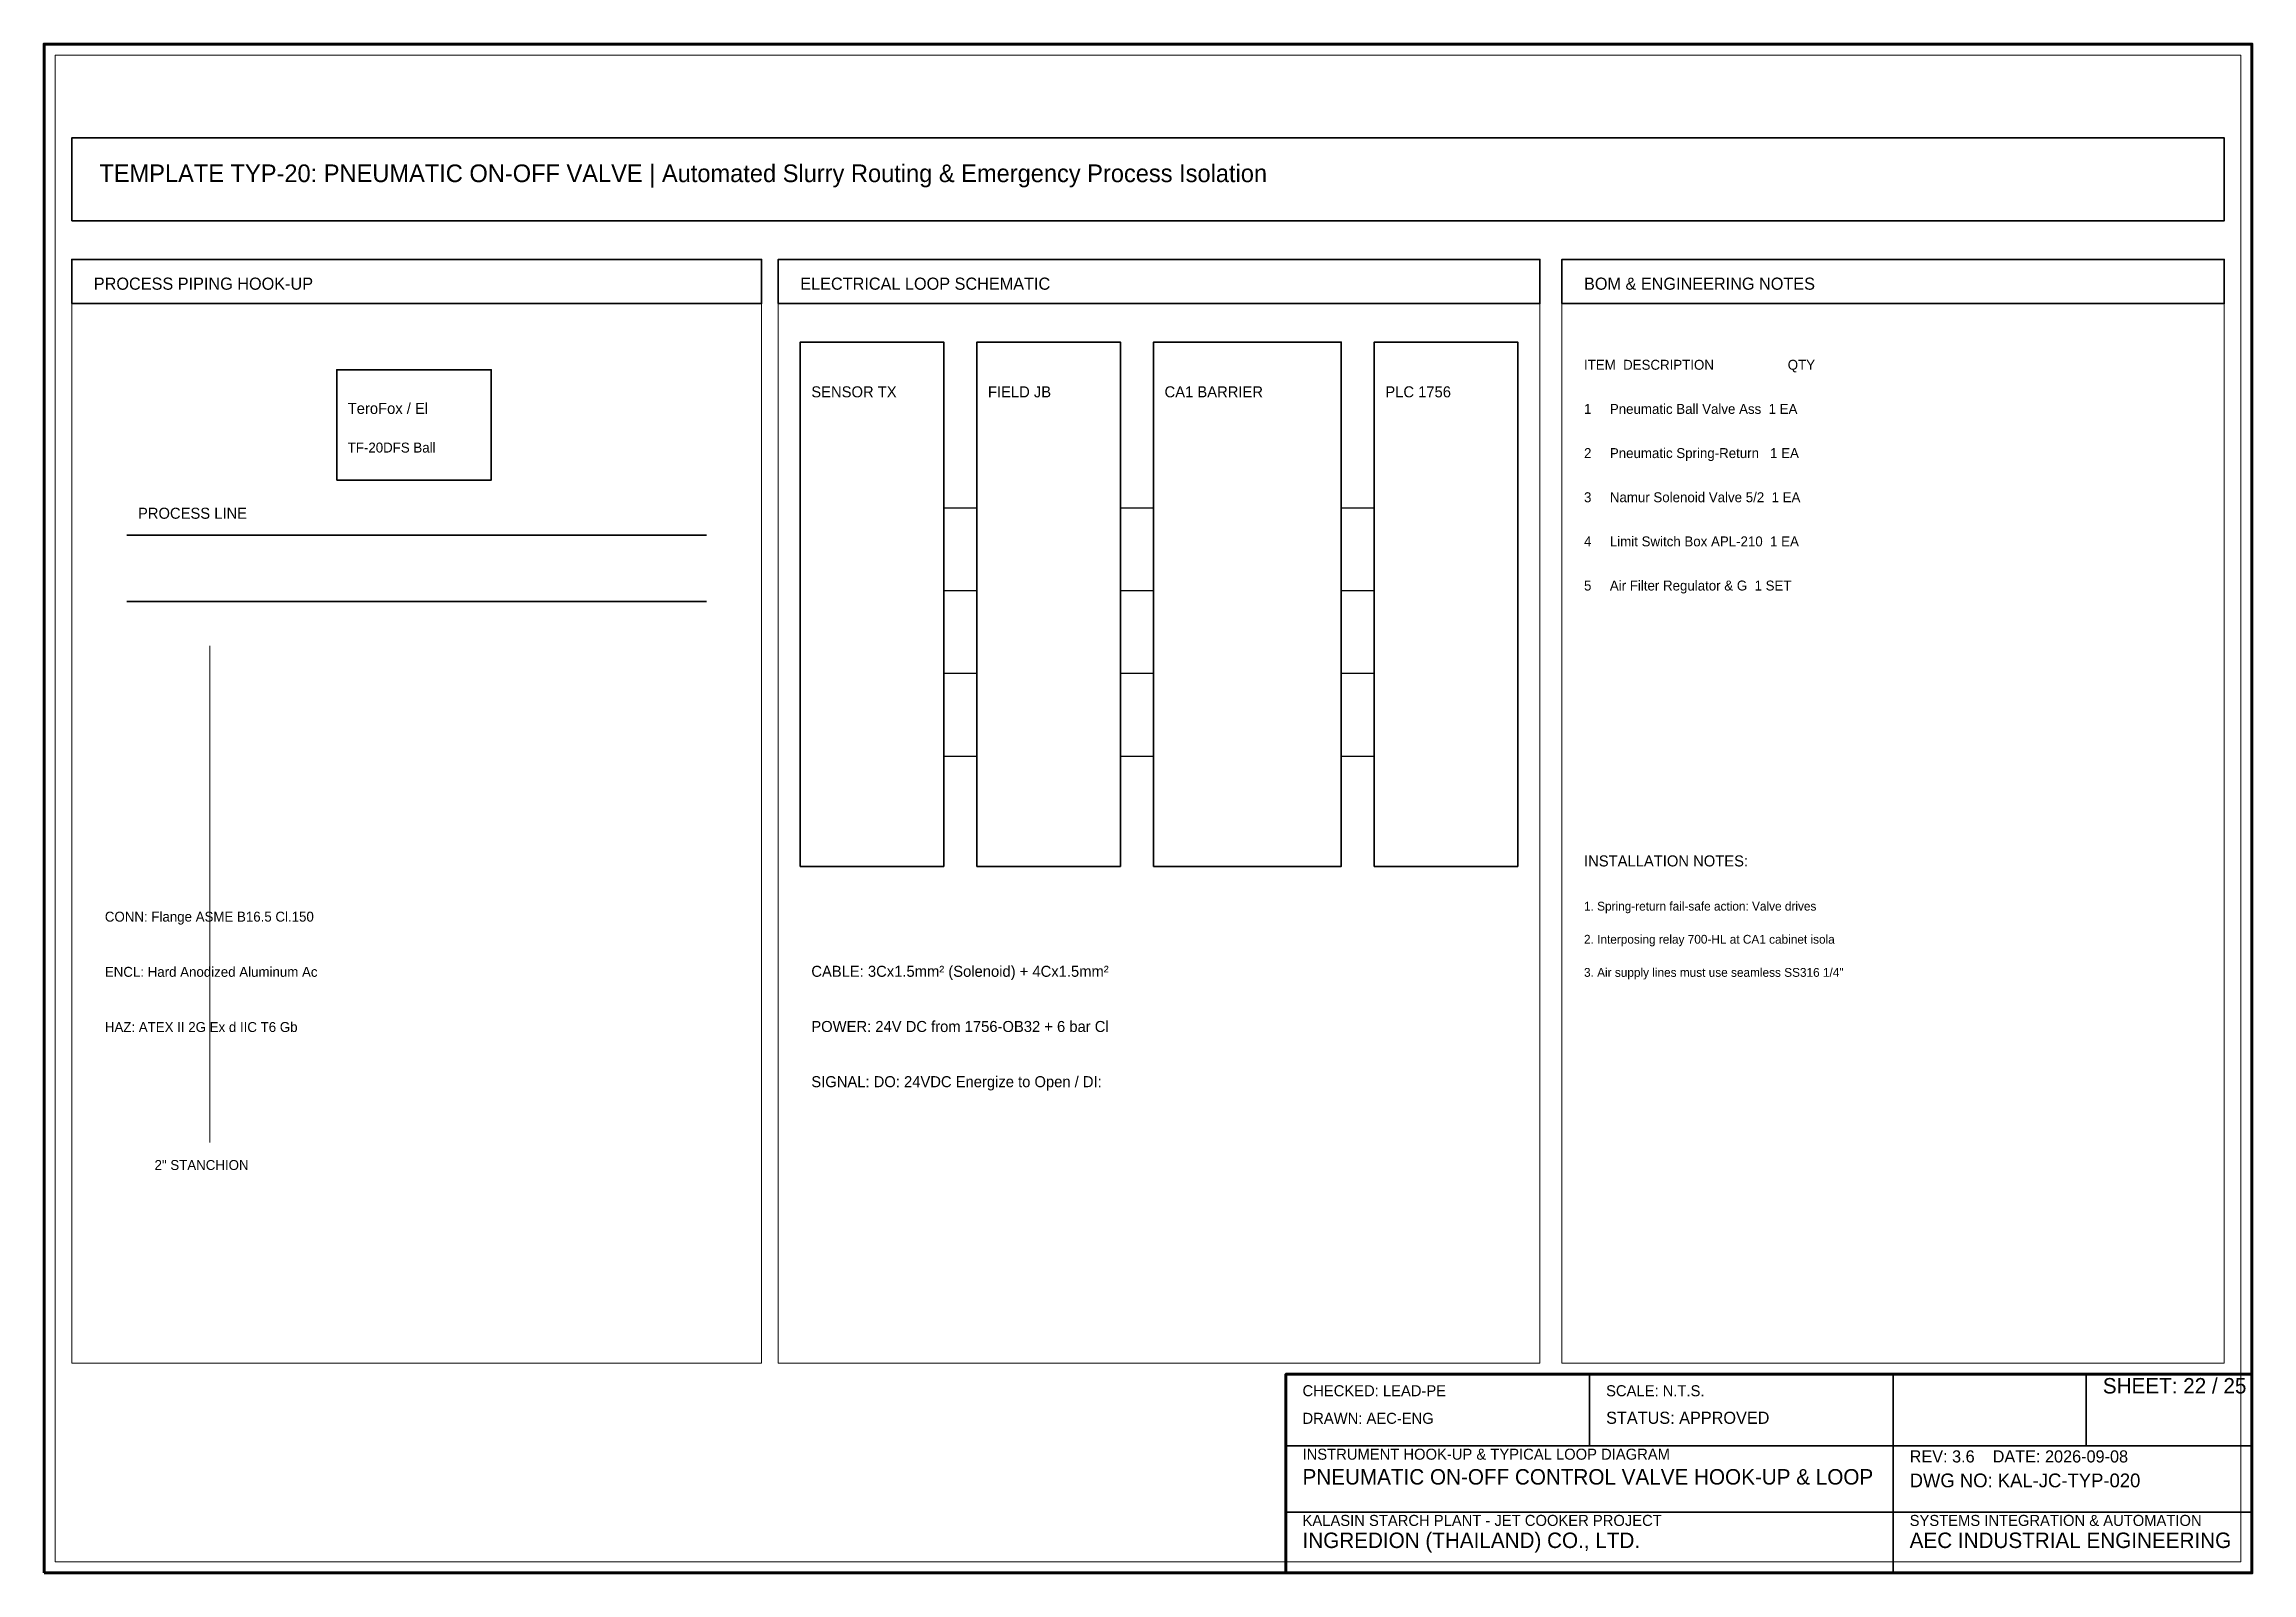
# Model space of a CAD drawing. Header units: millimetres. Extents: x 0 to 400, y 0 to 277.
import ezdxf

# ---------------------------------------------------------------- set-up
doc = ezdxf.new("R2010")
doc.units = ezdxf.units.MM
for name, color, linetype, lineweight in [('0_BORDER', 7, 'Continuous', 70), ('0_TITLE_BLOCK', 4, 'Continuous', 35), ('IE-CABLE', 6, 'Continuous', 25), ('IE-EQUIP', 2, 'Continuous', 35), ('IE-WIRE', 1, 'Continuous', 25), ('NOTATIONS', 8, 'Continuous', 18), ('RELAYS', 30, 'Continuous', 35), ('TER', 3, 'Continuous', 35), ('TEXTS', 7, 'Continuous', 25)]:
    doc.layers.add(name, color=color, linetype=linetype, lineweight=lineweight)

msp = doc.modelspace()

# ---------------------------------------------------------------- linework, layer by layer
at = {"layer": '0_BORDER'}
for points in [[(0, 0), (400, 0), (400, 277), (0, 277)], [(225, 0), (400, 0), (400, 36), (225, 36)]]:
    msp.add_lwpolyline(points, close=True, dxfattribs=at)
at = {"layer": '0_TITLE_BLOCK'}
for p, q in [((280, 23), (280, 36)), ((335, 23), (335, 36)), ((370, 23), (370, 36)), ((225, 23), (400, 23)), ((335, 0), (335, 23)), ((225, 11), (400, 11))]:
    msp.add_line(p, q, dxfattribs=at)
for points in [[(5, 230), (130, 230), (130, 238), (5, 238)], [(133, 230), (271, 230), (271, 238), (133, 238)], [(275, 230), (395, 230), (395, 238), (275, 238)]]:
    msp.add_lwpolyline(points, close=True, dxfattribs=at)
at = {"layer": 'IE-CABLE'}
for p, q in [((195, 193), (201, 193)), ((195, 178), (201, 178)), ((195, 163), (201, 163)), ((195, 148), (201, 148))]:
    msp.add_line(p, q, dxfattribs=at)
at = {"layer": 'IE-EQUIP'}
for p, q in [((15, 188), (120, 188)), ((15, 176), (120, 176))]:
    msp.add_line(p, q, dxfattribs=at)
for points in [[(5, 245), (395, 245), (395, 260), (5, 260)], [(137, 128), (163, 128), (163, 223), (137, 223)], [(241, 128), (267, 128), (267, 223), (241, 223)], [(53, 198), (81, 198), (81, 218), (53, 218)]]:
    msp.add_lwpolyline(points, close=True, dxfattribs=at)
at = {"layer": 'IE-WIRE'}
for p, q in [((163, 193), (169, 193)), ((235, 193), (241, 193)), ((163, 178), (169, 178)), ((235, 178), (241, 178)), ((163, 163), (169, 163)), ((235, 163), (241, 163)), ((163, 148), (169, 148)), ((235, 148), (241, 148))]:
    msp.add_line(p, q, dxfattribs=at)
at = {"layer": 'NOTATIONS'}
msp.add_line((30, 78), (30, 168), dxfattribs=at)
for points in [[(2, 2), (398, 2), (398, 275), (2, 275)], [(5, 38), (130, 38), (130, 238), (5, 238)], [(133, 38), (271, 38), (271, 238), (133, 238)], [(275, 38), (395, 38), (395, 238), (275, 238)]]:
    msp.add_lwpolyline(points, close=True, dxfattribs=at)
at = {"layer": 'RELAYS'}
msp.add_lwpolyline([(201, 128), (235, 128), (235, 223), (201, 223)], close=True, dxfattribs=at)
at = {"layer": 'TER'}
msp.add_lwpolyline([(169, 128), (195, 128), (195, 223), (169, 223)], close=True, dxfattribs=at)

# ---------------------------------------------------------------- texts
at = {"layer": '0_TITLE_BLOCK'}
for s, height, p in [('TEMPLATE TYP-20: PNEUMATIC ON-OFF VALVE | Automated Slurry Routing & Emergency Process Isolation', 3.2, (10, 252)), ('PROCESS PIPING HOOK-UP', 2.2, (9, 232.5)), ('ELECTRICAL LOOP SCHEMATIC', 2.2, (137, 232.5)), ('BOM & ENGINEERING NOTES', 2.2, (279, 232.5)), ('ITEM  DESCRIPTION                    QTY', 1.8, (279, 218)), ('INSTALLATION NOTES:', 2, (279, 128)), ('SHEET: 22 / 25', 2.8, (373, 32.5)), ('STATUS: APPROVED', 2.2, (283, 27)), ('PNEUMATIC ON-OFF CONTROL VALVE HOOK-UP & LOOP', 2.8, (228, 16)), ('INGREDION (THAILAND) CO., LTD.', 2.8, (228, 4.5)), ('AEC INDUSTRIAL ENGINEERING', 2.8, (338, 4.5))]:
    msp.add_text(s, height=height, dxfattribs=at).set_placement(p)
at = {"layer": 'IE-CABLE'}
msp.add_text('CABLE: 3Cx1.5mm² (Solenoid) + 4Cx1.5mm²', height=2, dxfattribs=at).set_placement((139, 108))
at = {"layer": 'NOTATIONS'}
for s, height, p in [('TF-20DFS Ball ', 1.8, (55, 203)), ('1. Spring-return fail-safe action: Valve drives ', 1.6, (279, 120)), ('2. Interposing relay 700-HL at CA1 cabinet isola', 1.6, (279, 114)), ('3. Air supply lines must use seamless SS316 1/4"', 1.6, (279, 108)), ('2" STANCHION', 1.8, (20, 73))]:
    msp.add_text(s, height=height, dxfattribs=at).set_placement(p)
at = {"layer": 'TER'}
msp.add_text('FIELD JB', height=2, dxfattribs=at).set_placement((171, 213))
at = {"layer": 'TEXTS'}
for s, height, p in [('TeroFox / El', 2, (55, 210)), ('SENSOR TX', 2, (139, 213)), ('CA1 BARRIER', 2, (203, 213)), ('PLC 1756', 2, (243, 213)), ('1     Pneumatic Ball Valve Ass  1 EA', 1.8, (279, 210)), ('2     Pneumatic Spring-Return   1 EA', 1.8, (279, 202)), ('PROCESS LINE', 2, (17, 191)), ('3     Namur Solenoid Valve 5/2  1 EA', 1.8, (279, 194)), ('4     Limit Switch Box APL-210  1 EA', 1.8, (279, 186)), ('5     Air Filter Regulator & G  1 SET', 1.8, (279, 178)), ('CONN: Flange ASME B16.5 Cl.150 ', 1.8, (11, 118)), ('ENCL: Hard Anodized Aluminum Ac', 1.8, (11, 108)), ('POWER: 24V DC from 1756-OB32 + 6 bar Cl', 2, (139, 98)), ('HAZ: ATEX II 2G Ex d IIC T6 Gb', 1.8, (11, 98)), ('SIGNAL: DO: 24VDC Energize to Open / DI:', 2, (139, 88)), ('CHECKED: LEAD-PE', 2, (228, 32)), ('SCALE: N.T.S.', 2, (283, 32)), ('DRAWN: AEC-ENG', 2, (228, 27)), ('INSTRUMENT HOOK-UP & TYPICAL LOOP DIAGRAM', 2, (228, 20.5)), ('REV: 3.6    DATE: 2026-09-08', 2.2, (338, 20)), ('DWG NO: KAL-JC-TYP-020', 2.5, (338, 15.5)), ('KALASIN STARCH PLANT - JET COOKER PROJECT', 2, (228, 8.5)), ('SYSTEMS INTEGRATION & AUTOMATION', 2, (338, 8.5))]:
    msp.add_text(s, height=height, dxfattribs=at).set_placement(p)

doc.saveas('drawing.dxf')
